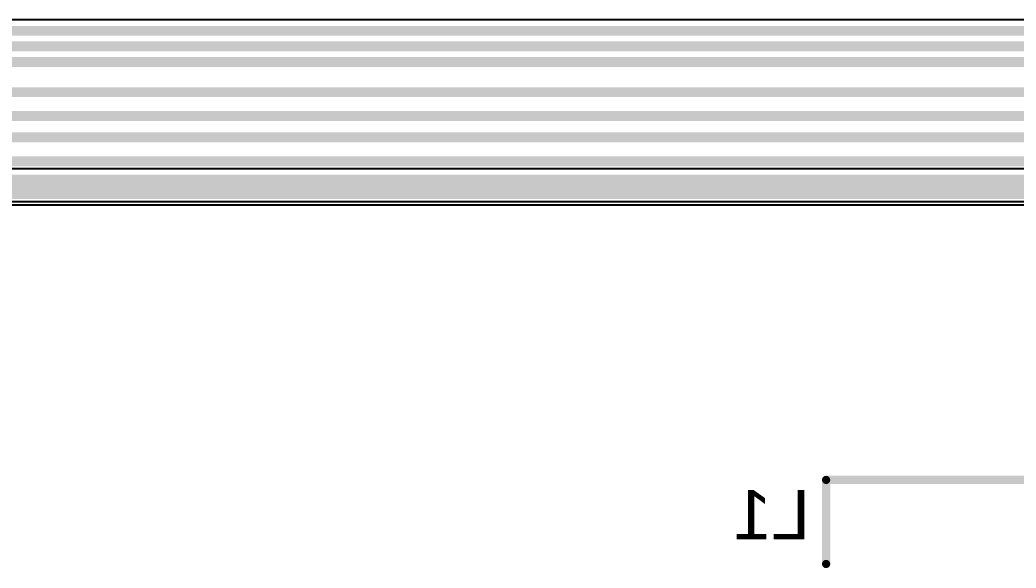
# Model space of a CAD drawing. Header units: inches. Extents: x -11 to 1110, y -7 to 455.
# Drawn here: x 590.17 to 620.95, y 31.5 to 48.44 of the extents above; entities that cross this region are included whole.
import ezdxf

# ---------------------------------------------------------------- set-up
doc = ezdxf.new("R2010")
doc.units = ezdxf.units.IN
for name, color, linetype in [('Bottom Layer', 5, 'Continuous'), ('Bottom Overlay', 54, 'Continuous'), ('Top Layer', 1, 'Continuous')]:
    doc.layers.add(name, color=color, linetype=linetype)
doc.styles.add('Arial', font='', dxfattribs={"height": 0.2})
doc.styles.get('Arial').set_extended_font_data('Arial')

msp = doc.modelspace()

# ---------------------------------------------------------------- linework, layer by layer
at = {"layer": 'Bottom Layer'}
for p, q in [((671.754, 43.837), (572.922, 43.837)), ((573.132, 42.827), (671.545, 42.827))]:
    msp.add_line(p, q, dxfattribs=at)
msp.add_lwpolyline([(572.922, 43.332, 0.635, 0.635, 0), (671.754, 43.332, 0.635, 0.635, 0)], format="xyseb", dxfattribs=at)
at = {"layer": 'Bottom Overlay'}
for points in [[(615.081, 34.221, 0.254, 0.254, 0), (628.481, 34.221, 0.254, 0.254, 0)], [(615.081, 31.624, 0.254, 0.254, 0), (615.081, 34.221, 0.254, 0.254, 0)]]:
    msp.add_lwpolyline(points, format="xyseb", dxfattribs=at)
for points in [[(615.018, 34.221, 0.127, 0.127, 1), (615.145, 34.221, 0.127, 0.127, 1)], [(615.018, 34.221, 0.127, 0.127, 1), (615.145, 34.221, 0.127, 0.127, 1)], [(615.018, 31.624, 0.127, 0.127, 1), (615.145, 31.624, 0.127, 0.127, 1)]]:
    msp.add_lwpolyline(points, format="xyseb", close=True, dxfattribs=at)
at = {"layer": 'Top Layer'}
for p, q in [((681.668, 48.436), (180.393, 48.436)), ((181.924, 42.718), (670.469, 42.718))]:
    msp.add_line(p, q, dxfattribs=at)
for points in [[(180.393, 48.1, 0.305, 0.305, 0), (681.668, 48.1, 0.305, 0.305, 0)], [(180.736, 47.617, 0.305, 0.305, 0), (681.058, 47.617, 0.305, 0.305, 0)], [(190.593, 47.134, 0.305, 0.305, 0), (671.584, 47.134, 0.305, 0.305, 0)], [(193.7, 46.203, 0.305, 0.305, 0), (671.449, 46.203, 0.305, 0.305, 0)], [(190.195, 45.466, 0.305, 0.305, 0), (671.119, 45.466, 0.305, 0.305, 0)], [(193.7, 44.806, 0.305, 0.305, 0), (670.789, 44.806, 0.305, 0.305, 0)], [(183.794, 44.069, 0.305, 0.305, 0), (670.535, 44.069, 0.305, 0.305, 0)], [(181.585, 43.055, 0.305, 0.305, 0), (670.609, 43.055, 0.305, 0.305, 0)]]:
    msp.add_lwpolyline(points, format="xyseb", dxfattribs=at)

# ---------------------------------------------------------------- texts
at = {"layer": 'Bottom Overlay', "style": 'Arial', "text_generation_flag": 2}
msp.add_text('L1', height=1.524, dxfattribs=at).set_placement((614.578, 32.385))

doc.saveas('drawing.dxf')
